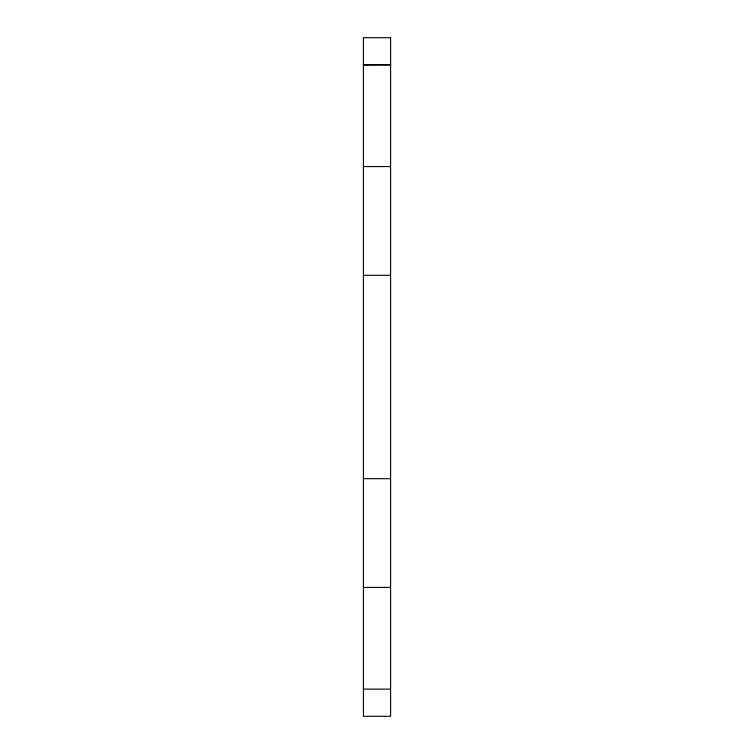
<?xml version="1.0" encoding="UTF-8"?>
<svg xmlns="http://www.w3.org/2000/svg" width="754" height="754" viewBox="0 0 754 754"><rect width="100%" height="100%" fill="white"/><g stroke="black" fill="none" stroke-linecap="round" stroke-linejoin="round"><path stroke-width="1.13" d="M363.409 166.577L390.591 166.577M363.409 275.304L390.591 275.304M363.409 478.696L390.591 478.696M363.409 587.423L390.591 587.423M363.409 689.118L390.591 689.118M390.591 64.825L363.409 64.882L390.591 64.825M390.591 37.7L363.409 37.7L363.409 716.3L390.591 716.3L390.591 37.7"/></g></svg>
